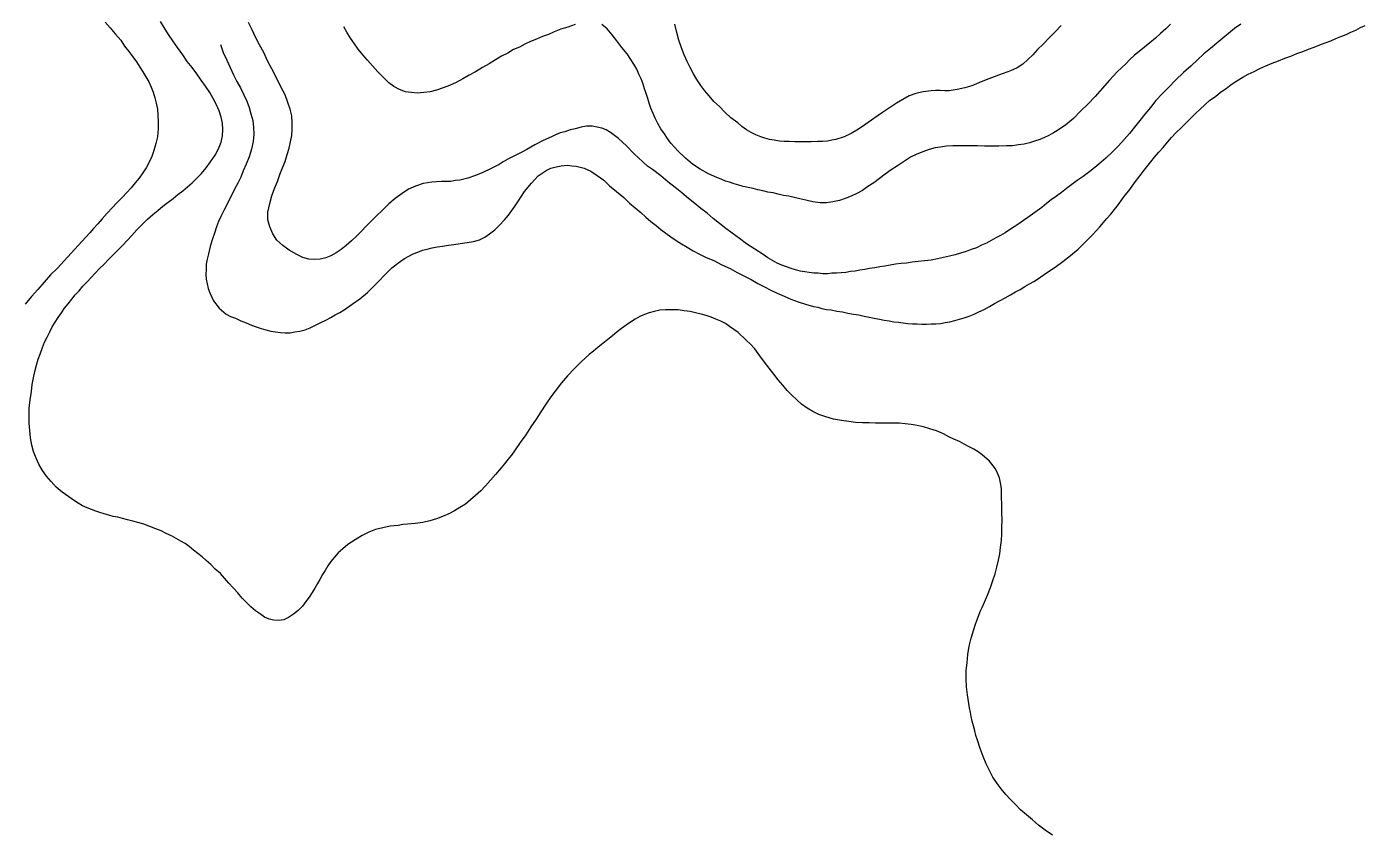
# Model space of a CAD drawing. Header units: inches. Extents: x 401374 to 405300, y 6332180 to 6336621.
# Drawn here: x 403496.3 to 403810.9, y 6332681.3 to 6332871.5 of the extents above; entities that cross this region are included whole.
import ezdxf

# ---------------------------------------------------------------- set-up
doc = ezdxf.new("R2010")
doc.units = ezdxf.units.IN
doc.header["$MEASUREMENT"] = 0

msp = doc.modelspace()

# ---------------------------------------------------------------- linework, layer by layer
for points in [[(403514.7, 6332872.6), (403515.9, 6332871.2), (403517.1, 6332869.8), (403518.4, 6332868.3), (403519.3, 6332866.9), (403520.3, 6332865.7), (403521.2, 6332864.4), (403522.1, 6332863.2), (403522.9, 6332862), (403523.6, 6332860.9), (403524.3, 6332859.7), (403525, 6332858.5), (403525.5, 6332857.3), (403526, 6332856.1), (403526.4, 6332854.8), (403526.7, 6332853.5), (403527, 6332852.1), (403527.1, 6332850.6), (403527.2, 6332849.1), (403527.2, 6332847.5), (403527, 6332845.6), (403526.6, 6332844), (403526.2, 6332842.4), (403525.7, 6332841), (403525.1, 6332839.6), (403524.4, 6332838.3), (403523.6, 6332837.1), (403522.7, 6332835.9), (403521.8, 6332834.8), (403520.8, 6332833.6), (403519.8, 6332832.5), (403518.7, 6332831.3), (403517.5, 6332830.1), (403516.4, 6332828.9), (403515.2, 6332827.6), (403514, 6332826.3), (403513, 6332825.1), (403512, 6332824), (403511.1, 6332823), (403510.2, 6332822), (403508.4, 6332820), (403506.7, 6332818.2), (403505.1, 6332816.4), (403503.5, 6332814.7), (403501.9, 6332813.1), (403500.4, 6332811.4), (403498.9, 6332809.7), (403497.4, 6332808), (403495.9, 6332806.2)], [(403737.4, 6332681.3), (403735.7, 6332682.5), (403734.1, 6332683.7), (403732.7, 6332684.9), (403731.3, 6332686.1), (403729.9, 6332687.3), (403728.7, 6332688.5), (403727.5, 6332689.7), (403726.4, 6332690.9), (403725.3, 6332692.2), (403724.4, 6332693.5), (403723.4, 6332695), (403722.6, 6332696.5), (403721.8, 6332698.1), (403721.1, 6332699.8), (403720.4, 6332701.7), (403719.8, 6332703.7), (403719.4, 6332704.8), (403719.1, 6332705.9), (403718.8, 6332707), (403718.5, 6332708.1), (403718.3, 6332709.2), (403718.1, 6332710.2), (403717.9, 6332711.3), (403717.7, 6332712.3), (403717.4, 6332714.3), (403717.2, 6332716.2), (403717.1, 6332718.1), (403717.1, 6332720), (403717.3, 6332721.9), (403717.5, 6332723.8), (403717.8, 6332725.8), (403718.3, 6332727.7), (403718.9, 6332729.7), (403719.2, 6332730.7), (403719.6, 6332731.8), (403720, 6332732.8), (403720.4, 6332733.9), (403720.9, 6332734.9), (403721.4, 6332736.1), (403722.1, 6332737.8), (403722.8, 6332739.6), (403723.4, 6332741.2), (403723.9, 6332742.8), (403724.3, 6332744.4), (403724.7, 6332746), (403725, 6332747.5), (403725.2, 6332749), (403725.4, 6332750.6), (403725.5, 6332752.2), (403725.5, 6332753.8), (403725.6, 6332755.4), (403725.5, 6332757.2), (403725.5, 6332759), (403725.4, 6332760.9), (403725.4, 6332762.9), (403725.2, 6332764.2), (403724.9, 6332765.4), (403724.5, 6332766.5), (403724, 6332767.5), (403722.6, 6332769.3), (403720.9, 6332770.8), (403719.9, 6332771.5), (403718.9, 6332772.1), (403717.8, 6332772.7), (403716.6, 6332773.3), (403715.5, 6332773.9), (403714.2, 6332774.5), (403713, 6332775), (403711.8, 6332775.7), (403710.1, 6332776.4), (403708.6, 6332776.9), (403707.1, 6332777.4), (403705.6, 6332777.7), (403704.2, 6332777.9), (403702.8, 6332778.1), (403701.4, 6332778.2), (403700, 6332778.2), (403698.6, 6332778.2), (403697.2, 6332778.2), (403695.8, 6332778.2), (403694.3, 6332778.3), (403692.7, 6332778.3), (403691.1, 6332778.4), (403689.5, 6332778.6), (403687.8, 6332778.9), (403685.9, 6332779.2), (403684.1, 6332779.7), (403682.5, 6332780.3), (403681.1, 6332781), (403679.7, 6332781.8), (403678.4, 6332782.7), (403677.3, 6332783.7), (403676.1, 6332784.8), (403675, 6332785.9), (403674, 6332787.2), (403672.9, 6332788.4), (403671.9, 6332789.8), (403670.8, 6332791.2), (403669.7, 6332792.6), (403668.6, 6332794.1), (403667.4, 6332795.7), (403666.4, 6332796.8), (403665.4, 6332797.8), (403663.5, 6332799.6), (403661.5, 6332801), (403660.5, 6332801.7), (403659.4, 6332802.2), (403658.3, 6332802.7), (403657.2, 6332803.2), (403656, 6332803.6), (403654.8, 6332803.9), (403653.5, 6332804.2), (403652.2, 6332804.5), (403650.8, 6332804.7), (403649.4, 6332804.9), (403647.8, 6332804.9), (403646.4, 6332804.9), (403645.1, 6332804.8), (403643.8, 6332804.5), (403642.6, 6332804.2), (403641.5, 6332803.8), (403640.4, 6332803.3), (403639.3, 6332802.7), (403638.2, 6332802), (403637.2, 6332801.3), (403636.1, 6332800.5), (403635.1, 6332799.7), (403634, 6332798.8), (403632.9, 6332797.9), (403631.7, 6332797), (403630.6, 6332796.1), (403629.5, 6332795.2), (403628.5, 6332794.4), (403626.6, 6332792.7), (403625, 6332791), (403623.4, 6332789.4), (403622, 6332787.7), (403620.7, 6332786.1), (403619.5, 6332784.4), (403618.3, 6332782.7), (403617.1, 6332780.9), (403616, 6332779.2), (403614.8, 6332777.4), (403613.6, 6332775.5), (403612.3, 6332773.7), (403610.9, 6332771.7), (403610.2, 6332770.7), (403609.4, 6332769.7), (403608.6, 6332768.7), (403607.8, 6332767.7), (403606.5, 6332766.2), (403605.3, 6332764.8), (403604.1, 6332763.5), (403603, 6332762.3), (403601.8, 6332761.2), (403600.6, 6332760.2), (403599.4, 6332759.2), (403598.1, 6332758.4), (403596.8, 6332757.6), (403595.5, 6332756.9), (403594, 6332756.3), (403592.6, 6332755.7), (403591, 6332755.3), (403589.4, 6332754.9), (403587.6, 6332754.6), (403585.8, 6332754.5), (403584.7, 6332754.4), (403583.6, 6332754.2), (403581.7, 6332754), (403580, 6332753.6), (403578.3, 6332753.2), (403576.7, 6332752.6), (403575.1, 6332751.8), (403573.5, 6332750.8), (403571.8, 6332749.7), (403570.6, 6332748.7), (403569.5, 6332747.7), (403568.6, 6332746.7), (403567.8, 6332745.7), (403567.1, 6332744.7), (403566.4, 6332743.6), (403565.8, 6332742.6), (403565.2, 6332741.5), (403564.6, 6332740.5), (403564, 6332739.4), (403563.4, 6332738.4), (403562.7, 6332737.3), (403561.9, 6332736.3), (403561.1, 6332735.2), (403560.1, 6332734.2), (403559, 6332733.3), (403557.8, 6332732.5), (403556.7, 6332732), (403555.5, 6332731.8), (403554.4, 6332731.9), (403553.3, 6332732.1), (403552.2, 6332732.6), (403551.2, 6332733.3), (403550.1, 6332734.1), (403549, 6332735), (403548, 6332736), (403546.9, 6332737.1), (403545.9, 6332738.3), (403544.8, 6332739.5), (403543.8, 6332740.6), (403542.8, 6332741.8), (403541.8, 6332742.9), (403540.6, 6332743.9), (403539.6, 6332745), (403538.5, 6332745.9), (403537.5, 6332746.8), (403535.5, 6332748.4), (403534.5, 6332749.2), (403533.5, 6332749.9), (403532.5, 6332750.5), (403531.4, 6332751.1), (403530.3, 6332751.7), (403529.1, 6332752.3), (403527.9, 6332752.9), (403526.6, 6332753.4), (403525.2, 6332753.9), (403523.8, 6332754.5), (403522.4, 6332754.9), (403521.2, 6332755.2), (403520, 6332755.5), (403518.8, 6332755.8), (403517.7, 6332756.1), (403516.6, 6332756.3), (403515.6, 6332756.6), (403514.5, 6332756.9), (403513.5, 6332757.2), (403512.5, 6332757.5), (403511.5, 6332757.9), (403510.5, 6332758.3), (403509.4, 6332758.8), (403508.4, 6332759.4), (403507.3, 6332760.1), (403506.2, 6332760.9), (403504.6, 6332762), (403503.2, 6332763.2), (403502, 6332764.5), (403500.9, 6332765.8), (403500, 6332767.1), (403499.1, 6332768.6), (403498.5, 6332770), (403497.9, 6332771.6), (403497.5, 6332773.1), (403497.2, 6332774.8), (403497, 6332776.5), (403496.9, 6332778.2), (403496.9, 6332780), (403496.9, 6332781.8), (403497.1, 6332783.7), (403497.4, 6332785.7), (403497.6, 6332787.3), (403497.9, 6332788.9), (403498.2, 6332790.4), (403498.6, 6332791.9), (403499, 6332793.3), (403499.5, 6332794.7), (403500, 6332796), (403500.5, 6332797.3), (403501.1, 6332798.5), (403501.7, 6332799.7), (403502.3, 6332800.9), (403503, 6332802), (403503.7, 6332803.1), (403504.5, 6332804.2), (403505.2, 6332805.3), (403506, 6332806.3), (403506.9, 6332807.4), (403507.7, 6332808.4), (403508.6, 6332809.4), (403509.5, 6332810.5), (403510.5, 6332811.5), (403511.4, 6332812.5), (403512.4, 6332813.5), (403513.4, 6332814.6), (403514.5, 6332815.6), (403515.5, 6332816.7), (403516.6, 6332817.8), (403517.7, 6332818.9), (403518.8, 6332820), (403519.9, 6332821.2), (403521, 6332822.4), (403522.2, 6332823.7), (403523.4, 6332825), (403524.7, 6332826.2), (403525.9, 6332827.3), (403527.1, 6332828.3), (403528.3, 6332829.3), (403529.5, 6332830.2), (403530.7, 6332831.1), (403531.8, 6332832), (403533, 6332832.9), (403534.1, 6332833.8), (403535.2, 6332834.8), (403536.3, 6332835.9), (403537.4, 6332837), (403538.5, 6332838.3), (403539.5, 6332839.7), (403540.6, 6332841.3), (403541.4, 6332842.8), (403542, 6332844.3), (403542.3, 6332845.8), (403542.4, 6332847.3), (403542.3, 6332848.8), (403542, 6332850.2), (403541.5, 6332851.7), (403540.9, 6332853.1), (403540.1, 6332854.6), (403539.3, 6332856), (403538.3, 6332857.5), (403537.3, 6332858.9), (403536.3, 6332860.4), (403535.2, 6332861.9), (403534, 6332863.3), (403533, 6332864.9), (403531.7, 6332866.6), (403530.6, 6332868.2), (403529.6, 6332869.7), (403528.6, 6332871.3), (403527.7, 6332872.7)], [(403541.8, 6332867.3), (403542.5, 6332865.4), (403543.3, 6332863.6), (403544.1, 6332861.9), (403544.9, 6332860.2), (403545.7, 6332858.6), (403546.5, 6332857.1), (403547.3, 6332855.5), (403548, 6332854), (403548.6, 6332852.5), (403549, 6332851), (403549.4, 6332849.4), (403549.6, 6332847.8), (403549.7, 6332846.2), (403549.5, 6332844.5), (403549.1, 6332842.7), (403548.6, 6332840.9), (403547.9, 6332839.2), (403547.2, 6332837.6), (403546.6, 6332836.1), (403545.9, 6332834.7), (403545.2, 6332833.4), (403544.6, 6332832.1), (403543.9, 6332830.8), (403543.3, 6332829.6), (403542.6, 6332828.3), (403542, 6332827), (403541.4, 6332825.7), (403540.9, 6332824.4), (403540.4, 6332822.9), (403539.9, 6332821.4), (403539.4, 6332819.8), (403539, 6332818.1), (403538.7, 6332816.8), (403538.5, 6332815.6), (403538.5, 6332814.4), (403538.4, 6332813.3), (403538.5, 6332812.1), (403538.7, 6332811), (403538.9, 6332809.9), (403539.3, 6332808.9), (403540.2, 6332807), (403541.5, 6332805.3), (403543.2, 6332803.9), (403544.2, 6332803.3), (403545.4, 6332802.9), (403546.6, 6332802.3), (403547.9, 6332801.8), (403549.1, 6332801.3), (403550.2, 6332800.9), (403551.4, 6332800.5), (403552.5, 6332800.2), (403553.7, 6332799.9), (403554.8, 6332799.7), (403555.9, 6332799.6), (403557, 6332799.5), (403558.2, 6332799.5), (403559.3, 6332799.7), (403560.5, 6332799.9), (403561.7, 6332800.2), (403562.9, 6332800.7), (403564.2, 6332801.3), (403565.4, 6332801.9), (403566.6, 6332802.5), (403567.8, 6332803.1), (403568.8, 6332803.7), (403569.9, 6332804.3), (403570.9, 6332804.9), (403572.8, 6332806.2), (403574.6, 6332807.5), (403576.4, 6332809), (403578.2, 6332810.8), (403579.2, 6332811.8), (403580.2, 6332812.9), (403582.1, 6332814.8), (403584.1, 6332816.3), (403585.1, 6332817), (403586.1, 6332817.5), (403587.1, 6332818.1), (403588.2, 6332818.5), (403589.3, 6332818.9), (403590.4, 6332819.2), (403591.6, 6332819.5), (403592.8, 6332819.7), (403594, 6332819.9), (403595.4, 6332820.1), (403596.7, 6332820.3), (403598.2, 6332820.5), (403599.8, 6332820.7), (403601.3, 6332821), (403602.7, 6332821.4), (403604, 6332822), (403605.1, 6332822.8), (403606.3, 6332823.7), (403607.4, 6332824.8), (403608.6, 6332826.1), (403609.5, 6332827.2), (403610.3, 6332828.3), (403611.1, 6332829.4), (403611.9, 6332830.5), (403612.6, 6332831.6), (403613.3, 6332832.7), (403614.9, 6332834.7), (403616.5, 6332836.4), (403618.4, 6332837.7), (403619.5, 6332838.2), (403620.7, 6332838.5), (403621.9, 6332838.8), (403623.4, 6332838.9), (403624.4, 6332838.8), (403625.4, 6332838.7), (403627.3, 6332838.2), (403628.9, 6332837.5), (403630.4, 6332836.5), (403631.9, 6332835.4), (403633.3, 6332834.1), (403634.9, 6332832.7), (403636.6, 6332831.3), (403638, 6332830), (403639.3, 6332828.9), (403640.6, 6332827.8), (403641.8, 6332826.7), (403643, 6332825.7), (403644.2, 6332824.7), (403645.3, 6332823.8), (403646.5, 6332822.9), (403647.7, 6332822.1), (403648.9, 6332821.2), (403650.2, 6332820.4), (403651.5, 6332819.6), (403652.9, 6332818.8), (403654.4, 6332818), (403656, 6332817.2), (403657.8, 6332816.5), (403659.7, 6332815.5), (403661.6, 6332814.6), (403663.3, 6332813.7), (403665, 6332812.8), (403666.6, 6332812), (403668.1, 6332811.1), (403669.7, 6332810.3), (403671.2, 6332809.5), (403672.7, 6332808.8), (403674.3, 6332808.1), (403675.9, 6332807.4), (403677.6, 6332806.8), (403679.3, 6332806.2), (403681.2, 6332805.7), (403682.2, 6332805.5), (403683.2, 6332805.2), (403684.3, 6332805), (403685.4, 6332804.9), (403686.7, 6332804.6), (403688, 6332804.4), (403689.3, 6332804.1), (403690.6, 6332803.9), (403691.9, 6332803.7), (403693.1, 6332803.4), (403694.3, 6332803.2), (403695.5, 6332802.9), (403696.7, 6332802.7), (403697.8, 6332802.5), (403699, 6332802.3), (403700.1, 6332802.1), (403701.2, 6332802), (403702.3, 6332801.8), (403703.4, 6332801.7), (403704.5, 6332801.6), (403705.6, 6332801.6), (403706.7, 6332801.5), (403707.8, 6332801.5), (403708.9, 6332801.6), (403710, 6332801.6), (403711.1, 6332801.7), (403712.2, 6332801.9), (403713.3, 6332802.1), (403714.4, 6332802.4), (403715.5, 6332802.7), (403716.6, 6332803), (403717.8, 6332803.4), (403719, 6332803.9), (403720.1, 6332804.4), (403721.3, 6332805), (403722.6, 6332805.7), (403723.8, 6332806.4), (403725.1, 6332807.1), (403726.3, 6332807.7), (403727.5, 6332808.4), (403728.7, 6332809.1), (403729.8, 6332809.7), (403730.9, 6332810.4), (403732, 6332811), (403733, 6332811.6), (403734.1, 6332812.3), (403736, 6332813.6), (403738, 6332814.9), (403739.8, 6332816.3), (403741.6, 6332817.7), (403743.4, 6332819.2), (403745.1, 6332820.8), (403746.8, 6332822.5), (403748.5, 6332824.4), (403750.2, 6332826.4), (403751.1, 6332827.4), (403752, 6332828.5), (403752.9, 6332829.7), (403753.8, 6332830.9), (403754.5, 6332831.9), (403755.3, 6332832.9), (403756.1, 6332834), (403756.9, 6332835.1), (403757.8, 6332836.2), (403758.7, 6332837.4), (403759.6, 6332838.5), (403760.5, 6332839.7), (403761.4, 6332840.8), (403762.4, 6332842), (403763.4, 6332843.1), (403764.4, 6332844.3), (403765.4, 6332845.4), (403766.5, 6332846.6), (403767.6, 6332847.7), (403768.7, 6332848.8), (403769.8, 6332849.9), (403770.9, 6332851), (403772.1, 6332852.1), (403773.2, 6332853.1), (403774.4, 6332854.2), (403775.7, 6332855.1), (403776.9, 6332856.1), (403778.2, 6332857), (403779.4, 6332857.9), (403780.7, 6332858.8), (403782.1, 6332859.6), (403783.4, 6332860.3), (403784.8, 6332861), (403786.1, 6332861.7), (403787.5, 6332862.3), (403789, 6332862.9), (403790.5, 6332863.5), (403792, 6332864.1), (403793.4, 6332864.6), (403794.8, 6332865.2), (403796.2, 6332865.7), (403797.6, 6332866.2), (403798.9, 6332866.7), (403800.2, 6332867.2), (403801.5, 6332867.7), (403802.8, 6332868.2), (403804, 6332868.7), (403805.2, 6332869.2), (403806.4, 6332869.7), (403807.5, 6332870.2), (403808.7, 6332870.7), (403809.8, 6332871.3), (403810.9, 6332871.8)], [(403781.7, 6332872.1), (403780.2, 6332871.1), (403778.8, 6332869.9), (403777.4, 6332868.8), (403776, 6332867.6), (403774.5, 6332866.4), (403773, 6332865.1), (403771.5, 6332863.7), (403769.9, 6332862.2), (403768.2, 6332860.7), (403766.3, 6332858.9), (403764.7, 6332857.3), (403763.2, 6332855.7), (403761.7, 6332854.1), (403760.4, 6332852.5), (403759.1, 6332850.9), (403757.9, 6332849.4), (403756.7, 6332847.9), (403755.5, 6332846.4), (403754.2, 6332845), (403752.9, 6332843.5), (403751.5, 6332842.1), (403749.9, 6332840.6), (403748.3, 6332839.2), (403746.5, 6332837.7), (403744.6, 6332836.3), (403743.2, 6332835.3), (403741.9, 6332834.4), (403740.7, 6332833.4), (403739.5, 6332832.5), (403738.3, 6332831.6), (403737.1, 6332830.8), (403736, 6332829.9), (403734.9, 6332829), (403733.8, 6332828.2), (403732.7, 6332827.4), (403731.6, 6332826.6), (403730.6, 6332825.9), (403729.5, 6332825.1), (403728.4, 6332824.4), (403727.3, 6332823.7), (403726.3, 6332823), (403725.2, 6332822.4), (403724.1, 6332821.8), (403723, 6332821.2), (403721.9, 6332820.6), (403720.7, 6332820.1), (403719.5, 6332819.5), (403718.3, 6332819.1), (403717.1, 6332818.6), (403715.8, 6332818.2), (403714.5, 6332817.8), (403713.2, 6332817.5), (403711.8, 6332817.2), (403710.4, 6332816.9), (403708.9, 6332816.6), (403707.3, 6332816.4), (403705.8, 6332816.3), (403704.4, 6332816.1), (403703.1, 6332815.9), (403701.8, 6332815.8), (403700.5, 6332815.6), (403699.2, 6332815.4), (403698, 6332815.2), (403696.8, 6332815), (403695.6, 6332814.8), (403694.4, 6332814.6), (403693.3, 6332814.4), (403692.1, 6332814.2), (403691, 6332814), (403689.9, 6332813.9), (403688.8, 6332813.7), (403687.7, 6332813.6), (403686.6, 6332813.5), (403685.5, 6332813.5), (403684.5, 6332813.4), (403683.4, 6332813.4), (403682.3, 6332813.5), (403681.3, 6332813.5), (403680.2, 6332813.7), (403679.2, 6332813.8), (403678.1, 6332814), (403677, 6332814.3), (403676, 6332814.6), (403674.9, 6332815), (403673.8, 6332815.4), (403672.7, 6332815.9), (403671.6, 6332816.5), (403670.5, 6332817.1), (403669.4, 6332817.9), (403667.4, 6332819.2), (403665.5, 6332820.4), (403663.8, 6332821.7), (403662.1, 6332822.9), (403660.6, 6332824), (403659.1, 6332825.2), (403657.6, 6332826.4), (403656.2, 6332827.6), (403654.7, 6332828.7), (403653.3, 6332829.9), (403651.8, 6332831.1), (403650.3, 6332832.4), (403648.7, 6332833.7), (403647, 6332835), (403645.3, 6332836.4), (403643.4, 6332837.9), (403642.2, 6332838.7), (403641.1, 6332839.7), (403639.1, 6332841.6), (403637.3, 6332843.5), (403635.4, 6332845.2), (403633.5, 6332846.6), (403632.5, 6332847.2), (403631.5, 6332847.6), (403630.4, 6332847.9), (403629.2, 6332848.1), (403627.9, 6332848.1), (403626.6, 6332847.9), (403625.2, 6332847.5), (403624, 6332847.2), (403622.8, 6332846.8), (403621.7, 6332846.5), (403620.6, 6332846.1), (403619.6, 6332845.6), (403617.7, 6332844.7), (403615.7, 6332843.7), (403613.8, 6332842.6), (403612.8, 6332842.1), (403611.7, 6332841.5), (403610.5, 6332840.9), (403609.4, 6332840.3), (403608.3, 6332839.7), (403607.3, 6332839.1), (403605.3, 6332838.1), (403603.5, 6332837.2), (403601.8, 6332836.5), (403600, 6332835.9), (403598.1, 6332835.4), (403597.1, 6332835.3), (403596, 6332835.1), (403594.9, 6332835.1), (403593.8, 6332835.1), (403592.6, 6332835), (403591.5, 6332834.9), (403589.5, 6332834.6), (403587.7, 6332834), (403586, 6332833.3), (403584.5, 6332832.3), (403582.9, 6332831.1), (403581.4, 6332829.8), (403579.8, 6332828.3), (403578.5, 6332827), (403577.3, 6332825.8), (403576.1, 6332824.6), (403575, 6332823.4), (403573.8, 6332822.2), (403572.6, 6332821.1), (403571.4, 6332820), (403570.2, 6332819.1), (403569, 6332818.3), (403567.8, 6332817.6), (403566.6, 6332817.1), (403565.3, 6332816.8), (403564, 6332816.7), (403562.6, 6332816.8), (403561.2, 6332817.2), (403559.8, 6332817.9), (403558, 6332818.9), (403556.5, 6332820), (403555.1, 6332821.3), (403554.1, 6332822.8), (403553.4, 6332824.4), (403553, 6332826.1), (403553, 6332827.9), (403553.4, 6332829.9), (403553.9, 6332831.7), (403554.5, 6332833.4), (403555.2, 6332835.1), (403555.8, 6332836.7), (403556.4, 6332838.3), (403557, 6332839.8), (403557.5, 6332841.4), (403558, 6332842.9), (403558.3, 6332844.4), (403558.6, 6332845.9), (403558.7, 6332847.4), (403558.7, 6332848.9), (403558.6, 6332850.5), (403558.2, 6332852.1), (403557.7, 6332853.7), (403557, 6332855.5), (403555.9, 6332857.5), (403554.9, 6332859.6), (403553.9, 6332861.6), (403552.9, 6332863.5), (403552, 6332865.4), (403551, 6332867.2), (403550.1, 6332869), (403549.3, 6332870.8), (403548.4, 6332872.5)], [(403625.2, 6332872), (403623.5, 6332871.4), (403621.8, 6332870.9), (403620.3, 6332870.3), (403618.9, 6332869.7), (403617.5, 6332869.2), (403616.1, 6332868.6), (403614.7, 6332868), (403613.4, 6332867.4), (403612.1, 6332866.7), (403610.7, 6332866.1), (403609.4, 6332865.3), (403607.9, 6332864.6), (403606.5, 6332863.7), (403605, 6332862.8), (403603.4, 6332861.9), (403601.8, 6332860.9), (403600.3, 6332860.1), (403598.8, 6332859.2), (403597.2, 6332858.4), (403595.7, 6332857.7), (403594.2, 6332857.1), (403592.6, 6332856.6), (403591.1, 6332856.2), (403589.6, 6332856), (403588.1, 6332855.9), (403586.7, 6332856), (403585.3, 6332856.2), (403583.9, 6332856.7), (403582.6, 6332857.4), (403581.4, 6332858.3), (403580.2, 6332859.5), (403578.8, 6332860.9), (403577.6, 6332862.3), (403576.4, 6332863.6), (403575.3, 6332864.9), (403574.2, 6332866.2), (403573.3, 6332867.5), (403572.4, 6332868.8), (403571.5, 6332870.2), (403570.8, 6332871.5)], [(403765.1, 6332872.1), (403764, 6332871), (403762.8, 6332869.9), (403761.6, 6332868.8), (403760.3, 6332867.7), (403759, 6332866.7), (403757.8, 6332865.7), (403756.7, 6332864.8), (403755.6, 6332863.8), (403754.6, 6332862.8), (403752.6, 6332860.9), (403750.8, 6332858.9), (403749.1, 6332857), (403747.4, 6332855.1), (403745.7, 6332853.3), (403744, 6332851.6), (403742.3, 6332849.9), (403740.5, 6332848.4), (403738.6, 6332847.1), (403737.6, 6332846.5), (403736.5, 6332845.9), (403735.5, 6332845.4), (403734.4, 6332845), (403733.2, 6332844.6), (403732, 6332844.2), (403730.7, 6332843.9), (403729.4, 6332843.7), (403728, 6332843.5), (403726.6, 6332843.5), (403724.8, 6332843.4), (403723.1, 6332843.4), (403721.4, 6332843.4), (403719.8, 6332843.5), (403718.3, 6332843.5), (403716.8, 6332843.5), (403715.4, 6332843.5), (403714, 6332843.5), (403712.5, 6332843.4), (403711.1, 6332843.2), (403709.8, 6332843), (403708.4, 6332842.6), (403706.9, 6332842.1), (403705.5, 6332841.5), (403704, 6332840.8), (403702.6, 6332839.9), (403701, 6332838.8), (403699.5, 6332837.8), (403698.1, 6332836.8), (403696.7, 6332835.8), (403695.4, 6332834.8), (403694, 6332833.9), (403692.7, 6332833), (403691.4, 6332832.3), (403690.1, 6332831.6), (403688.7, 6332831.1), (403687.3, 6332830.6), (403685.8, 6332830.3), (403684.3, 6332830.1), (403682.8, 6332830.1), (403681.1, 6332830.3), (403679.4, 6332830.7), (403678, 6332831), (403676.7, 6332831.3), (403675.4, 6332831.6), (403674.2, 6332831.8), (403672.9, 6332832.1), (403671.7, 6332832.4), (403670.5, 6332832.6), (403669.3, 6332832.9), (403668.1, 6332833.1), (403667, 6332833.4), (403665.9, 6332833.7), (403664.7, 6332833.9), (403663.7, 6332834.2), (403662.6, 6332834.5), (403661.5, 6332834.9), (403660.5, 6332835.2), (403659.5, 6332835.6), (403658.5, 6332836), (403656.5, 6332836.9), (403654.6, 6332838), (403652.8, 6332839.2), (403651.1, 6332840.6), (403649.4, 6332842.2), (403647.7, 6332844.1), (403646.9, 6332845.2), (403646.2, 6332846.3), (403645.3, 6332847.5), (403644.6, 6332848.7), (403644, 6332850), (403643.5, 6332851.1), (403643, 6332852.3), (403642.6, 6332853.5), (403642.3, 6332854.6), (403641.9, 6332855.8), (403641.5, 6332856.9), (403641.2, 6332858), (403640.7, 6332859.2), (403640.2, 6332860.3), (403639.7, 6332861.5), (403639, 6332862.7), (403638.3, 6332863.8), (403637.4, 6332865.1), (403636.2, 6332866.6), (403635, 6332868.2), (403633.9, 6332869.6), (403632.7, 6332871), (403631.5, 6332872)], [(403739.4, 6332871.8), (403738, 6332870.3), (403736.6, 6332868.9), (403735.2, 6332867.4), (403733.9, 6332866.1), (403732.8, 6332864.9), (403731.6, 6332863.8), (403730.4, 6332862.7), (403729.1, 6332861.8), (403727.5, 6332861.1), (403725.8, 6332860.5), (403724.7, 6332860.1), (403723.7, 6332859.7), (403721.8, 6332859), (403720.1, 6332858.3), (403718.4, 6332857.6), (403716.8, 6332857.1), (403715, 6332856.7), (403713.1, 6332856.4), (403712.1, 6332856.4), (403711, 6332856.5), (403709.9, 6332856.5), (403708.9, 6332856.4), (403707, 6332856.2), (403705.3, 6332855.8), (403703.7, 6332855.2), (403702.2, 6332854.4), (403700.7, 6332853.5), (403699.1, 6332852.4), (403697.4, 6332851.3), (403695.4, 6332849.9), (403693.5, 6332848.6), (403691.8, 6332847.4), (403690.1, 6332846.4), (403688.4, 6332845.6), (403686.5, 6332845), (403685.5, 6332844.8), (403684.5, 6332844.6), (403683.3, 6332844.5), (403682.2, 6332844.5), (403680.7, 6332844.4), (403679.3, 6332844.4), (403678, 6332844.4), (403676.8, 6332844.4), (403675.5, 6332844.5), (403674.3, 6332844.5), (403673.2, 6332844.6), (403672, 6332844.8), (403670.9, 6332845), (403669.8, 6332845.3), (403668.8, 6332845.6), (403667.7, 6332846.1), (403666.6, 6332846.6), (403665.5, 6332847.2), (403664.4, 6332848), (403663.4, 6332848.9), (403661.8, 6332850.1), (403660.4, 6332851.4), (403659.1, 6332852.7), (403657.8, 6332853.9), (403656.7, 6332855.2), (403655.7, 6332856.4), (403654.7, 6332857.7), (403653.8, 6332859.1), (403653, 6332860.4), (403652.2, 6332861.9), (403651.5, 6332863.3), (403650.8, 6332864.9), (403650.2, 6332866.5), (403649.6, 6332868.3), (403649.1, 6332870.1), (403648.6, 6332872.1)]]:
    msp.add_lwpolyline(points)

doc.saveas('drawing.dxf')
